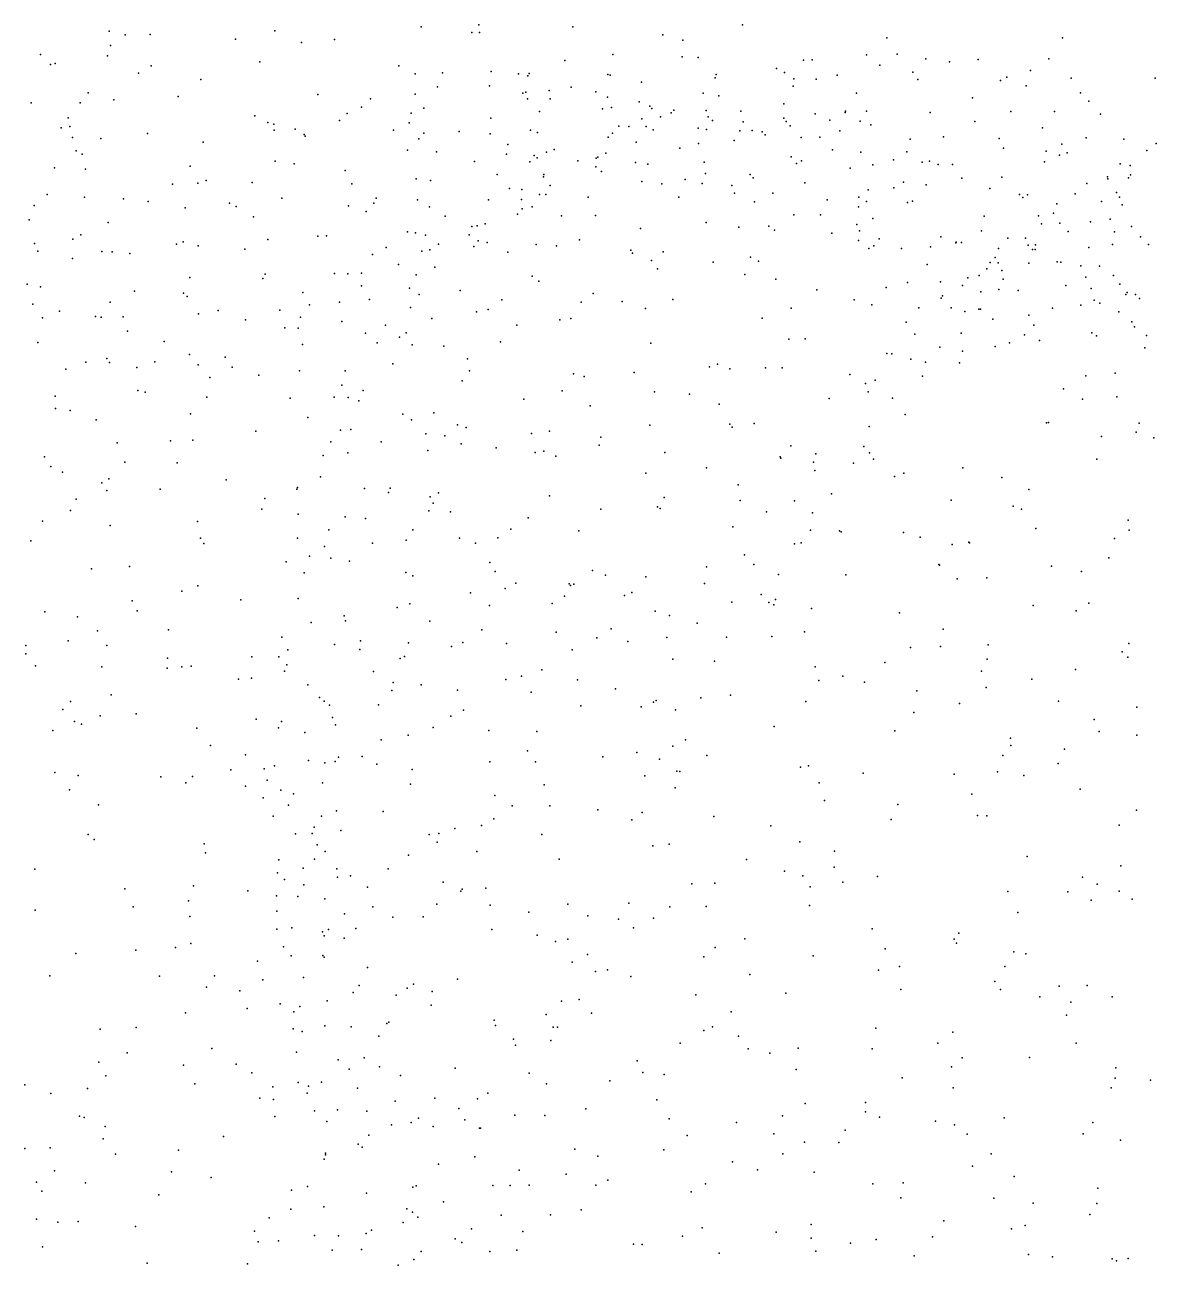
# Model space of a CAD drawing. Header units: metres. Extents: x -25 to 25, y -27.8 to 27.8.
# Drawn here: x -12.58 to -11.033, y 6.8 to 8.495 of the extents above; entities that cross this region are included whole.
import ezdxf

# ---------------------------------------------------------------- set-up
doc = ezdxf.new("R2010")
doc.units = ezdxf.units.M

msp = doc.modelspace()

# ---------------------------------------------------------------- linework, layer by layer
for p in [(-11.9593, 8.4953, 21.9317), (-11.5985, 8.4954, -4.4223), (-12.4646, 8.4869, -3.8824), (-12.4428, 8.4816, 18.2143), (-12.4086, 8.4823, 19.138), (-12.2381, 8.487, -15.6715), (-12.0379, 8.4926, 21.8944), (-11.9686, 8.485, -15.0902), (-11.9585, 8.485, 18.121), (-11.8307, 8.4927, -5.0216), (-11.7077, 8.4818, -5.1356), (-11.4013, 8.4777, 22.5617), (-11.1613, 8.4774, -14.5876), (-12.4628, 8.4672, 19.0712), (-12.2918, 8.4756, 18.1134), (-12.2018, 8.4711, 18.0881), (-12.1566, 8.4754, -4.1072), (-11.6805, 8.4746, 22.3057), (-12.5588, 8.4549, 20.2305), (-12.4669, 8.4529, 20.1697), (-12.2587, 8.4449, 21.8574), (-11.8415, 8.4466, 18.1172), (-11.7758, 8.4549, -14.7989), (-11.681, 8.4516, 18.254), (-11.6592, 8.4508, 22.3852), (-11.5151, 8.4469, 24.2257), (-11.5035, 8.4474, 24.3565), (-11.429, 8.4544, 24.4491), (-11.3873, 8.4555, 24.3078), (-11.3479, 8.449, 24.4195), (-11.3156, 8.4446, 24.2135), (-11.2763, 8.448, 22.6528), (-11.1799, 8.4491, 22.6769), (-12.5448, 8.4413, 19.0288), (-12.5385, 8.4424, 15.921), (-12.4248, 8.4291, 19.6249), (-12.4072, 8.4394, 19.3896), (-12.0685, 8.4394, 18.0394), (-12.0463, 8.4286, 21.9769), (-12.0087, 8.4297, -15.4855), (-11.9426, 8.4315, 22.0349), (-11.9048, 8.4285, -1.4999), (-11.8906, 8.4287, -5.1713), (-11.7829, 8.4276, 22.279), (-11.7795, 8.4265, -1.7062), (-11.6346, 8.4275, 24.3569), (-11.552, 8.4357, 18.3593), (-11.5413, 8.4302, 24.4792), (-11.4693, 8.4264, 18.4303), (-11.4107, 8.4403, 18.4951), (-11.3657, 8.4306, 24.5073), (-11.2048, 8.4329, 24.2971), (-12.3394, 8.4206, 21.8378), (-12.0159, 8.4108, 23.34), (-11.9447, 8.4121, 23.4026), (-11.8923, 8.4256, 22.1035), (-11.8329, 8.4103, 23.337), (-11.7366, 8.4171, -1.1164), (-11.6363, 8.4231, 24.1881), (-11.5292, 8.4114, -4.9805), (-11.5286, 8.4215, 24.0924), (-11.498, 8.4211, -4.6341), (-11.3591, 8.4208, 24.0637), (-11.2459, 8.4191, 18.5657), (-11.2372, 8.424, 24.1644), (-11.2107, 8.412, 24.5017), (-11.1495, 8.4226, -2.0843), (-11.0345, 8.4225, 18.6655), (-12.4935, 8.4025, 21.7844), (-12.4585, 8.3928, 19.7155), (-12.3703, 8.3974, 18.0813), (-12.1794, 8.4001, 21.9293), (-12.1075, 8.394, 23.2999), (-12.0462, 8.4006, -5.0035), (-11.8992, 8.4019, 18.0526), (-11.8949, 8.4034, -15.3269), (-11.8925, 8.3944, 23.1906), (-11.8632, 8.4055, 23.4799), (-11.8615, 8.3941, 23.5801), (-11.7991, 8.4039, 23.4254), (-11.7833, 8.3966, 16.1286), (-11.6525, 8.4018, 24.4796), (-11.6309, 8.3981, 22.5391), (-11.443, 8.4019, 15.9885), (-11.2842, 8.3957, 22.7295), (-11.1365, 8.4025, 22.742), (-12.5716, 8.3887, -4.6324), (-12.5043, 8.3888, 20.0019), (-12.1198, 8.3829, 17.9929), (-12.0519, 8.3748, 22.0503), (-12.0343, 8.3816, 23.5818), (-11.8762, 8.3769, -4.1798), (-11.7901, 8.3806, 23.1937), (-11.7779, 8.3826, 23.5987), (-11.7398, 8.39, 22.4235), (-11.7253, 8.3844, 23.4918), (-11.7228, 8.3811, 24.2807), (-11.6961, 8.3752, 23.3123), (-11.6928, 8.3787, 24.078), (-11.6486, 8.3783, 16.3418), (-11.601, 8.3774, -4.22), (-11.5421, 8.3872, 23.9253), (-11.4582, 8.3754, 16.2698), (-11.4578, 8.3774, 18.363), (-11.4293, 8.3773, 23.9077), (-11.3421, 8.3757, -4.4028), (-11.2319, 8.377, 23.9894), (-11.172, 8.3768, 24.0593), (-11.1251, 8.3911, 24.2658), (-12.5209, 8.3683, 18.1453), (-12.2655, 8.371, 21.9234), (-12.2477, 8.362, 23.3813), (-12.2397, 8.3596, 17.987), (-12.1499, 8.3648, 23.5147), (-12.1395, 8.374, 23.1853), (-12.0546, 8.3615, -15.6638), (-11.943, 8.3679, 23.6541), (-11.7362, 8.3667, 24.3957), (-11.7107, 8.3697, 23.6569), (-11.6458, 8.3697, 23.4024), (-11.6395, 8.3647, 23.8654), (-11.5979, 8.363, 18.2044), (-11.5424, 8.3677, 16.1926), (-11.5389, 8.3633, 16.4044), (-11.4995, 8.3736, 24.6676), (-11.4792, 8.3652, -5.2381), (-11.4378, 8.3635, 16.3545), (-11.4233, 8.3588, 22.7385), (-11.2808, 8.3634, -1.4124), (-11.1093, 8.3732, 24.1829), (-12.5304, 8.3544, 19.2352), (-12.5183, 8.3563, 19.876), (-12.5149, 8.3416, 19.7889), (-12.4124, 8.3468, -4.7446), (-12.239, 8.3516, 23.2102), (-12.2102, 8.3527, -4.0216), (-12.198, 8.3453, -4.9209), (-12.1969, 8.343, 16.1642), (-12.076, 8.3515, 23.0807), (-12.0344, 8.3474, -5.1721), (-11.9862, 8.3497, 22.1773), (-11.9436, 8.3466, 23.0628), (-11.8887, 8.3515, 22.3014), (-11.8789, 8.3481, 23.7396), (-11.7825, 8.3417, 24.1204), (-11.7766, 8.3471, 23.1065), (-11.7679, 8.3568, 23.7416), (-11.7543, 8.3565, 23.8763), (-11.7304, 8.3563, 18.1027), (-11.7207, 8.3517, 16.3802), (-11.6592, 8.3541, 16.1318), (-11.6479, 8.3521, 24.632), (-11.6025, 8.3507, -14.9192), (-11.5857, 8.3509, 23.7086), (-11.5718, 8.3493, 16.0886), (-11.5675, 8.3449, 16.5059), (-11.5337, 8.3573, 22.6692), (-11.5186, 8.3416, 18.255), (-11.4931, 8.3418, 23.7382), (-11.4658, 8.3506, 16.1465), (-11.3238, 8.3422, -4.2428), (-11.1885, 8.3548, 24.6462), (-11.1286, 8.3409, 18.5344), (-12.4762, 8.34, 19.4415), (-12.336, 8.3349, 18.0005), (-12.0566, 8.3241, 17.9432), (-12.0414, 8.3395, 23.6732), (-11.9198, 8.3318, -5.3755), (-11.8561, 8.3249, 16.2761), (-11.7442, 8.335, -15.1753), (-11.6845, 8.3267, 23.119), (-11.659, 8.3334, 22.6125), (-11.6102, 8.3374, 23.2734), (-11.4758, 8.3243, -1.2261), (-11.3693, 8.3393, -2.0327), (-11.2478, 8.3399, -14.7283), (-11.2419, 8.3266, 23.8989), (-11.1619, 8.3323, 22.8171), (-11.0774, 8.339, 24.5063), (-11.033, 8.3334, 17.6267), (-12.5099, 8.3231, 19.3456), (-12.5015, 8.3187, 19.6457), (-12.2376, 8.3089, 23.0767), (-12.0172, 8.3218, 23.0091), (-11.9653, 8.3086, 23.7776), (-11.9213, 8.3187, 16.2089), (-11.8895, 8.3081, -15.516), (-11.8838, 8.3166, 22.9975), (-11.8795, 8.3134, 23.8602), (-11.8665, 8.3214, 17.9875), (-11.8239, 8.3095, 24.4219), (-11.7986, 8.3133, 16.1525), (-11.7963, 8.3146, 23.0237), (-11.7857, 8.3201, 16.4292), (-11.7448, 8.3072, 16.0609), (-11.6509, 8.3077, 18.1044), (-11.5322, 8.315, 23.4764), (-11.518, 8.3097, 23.6025), (-11.4371, 8.3214, 24.7477), (-11.3924, 8.3107, 22.8132), (-11.374, 8.3216, 23.8078), (-11.3532, 8.3075, 16.4708), (-11.3428, 8.3092, 16.1571), (-11.1858, 8.308, -5.0809), (-11.1835, 8.3226, -1.5812), (-11.1654, 8.3172, -4.4762), (-11.1548, 8.3203, -4.2402), (-11.0456, 8.3237, 22.8243), (-12.5396, 8.2998, 19.7187), (-12.497, 8.298, 19.517), (-12.3539, 8.302, 23.3185), (-12.2119, 8.3056, 23.6185), (-12.1419, 8.2964, 23.6867), (-11.9342, 8.2907, 22.3456), (-11.8702, 8.2907, 24.2033), (-11.7994, 8.3012, 24.5033), (-11.7915, 8.2949, 16.5091), (-11.7282, 8.305, 24.6113), (-11.6493, 8.2923, 24.7182), (-11.5881, 8.2908, 23.1237), (-11.525, 8.3057, 24.7447), (-11.4515, 8.2993, 23.662), (-11.4203, 8.3041, 16.0315), (-11.331, 8.3044, -5.3176), (-11.3114, 8.3044, 16.3674), (-11.0822, 8.3055, 17.5065), (-11.0687, 8.303, 24.0334), (-11.068, 8.2902, 16.0171), (-12.3779, 8.2777, 23.1695), (-12.3436, 8.2788, 21.9625), (-12.3319, 8.2826, 23.5067), (-12.2692, 8.28, 22.0054), (-12.1331, 8.2781, 17.914), (-12.0449, 8.2851, 22.933), (-12.0255, 8.2828, -4.0795), (-11.8708, 8.2876, 16.4046), (-11.8616, 8.276, 22.9085), (-11.7362, 8.2811, 22.8635), (-11.7088, 8.2782, 18.0363), (-11.6773, 8.284, -5.4305), (-11.6539, 8.2785, 16.6054), (-11.6134, 8.2757, 15.9608), (-11.5842, 8.2863, 22.7478), (-11.5135, 8.2796, 22.7993), (-11.3787, 8.2805, -14.8146), (-11.3477, 8.2768, 18.3261), (-11.299, 8.2859, 24.77), (-11.2442, 8.287, 16.0121), (-11.1277, 8.2783, 23.9225), (-11.0995, 8.2877, 17.4105), (-11.0992, 8.285, -4.9297), (-11.0711, 8.2864, 17.3137), (-12.5497, 8.2637, -3.8186), (-12.4983, 8.2598, 18.0213), (-12.4452, 8.2574, 16.1294), (-12.2286, 8.2586, 23.6866), (-12.0995, 8.2584, 22.1752), (-12.0429, 8.2564, 22.2486), (-11.9175, 8.2717, -1.5882), (-11.901, 8.2566, 24.301), (-11.9006, 8.2701, 16.1904), (-11.8765, 8.2637, 16.4871), (-11.8675, 8.2633, 16.0708), (-11.8099, 8.2598, 22.5775), (-11.6859, 8.2597, 22.936), (-11.6098, 8.2653, 22.8288), (-11.5573, 8.2652, 18.1362), (-11.4829, 8.2562, 23.2639), (-11.4398, 8.2599, 23.5023), (-11.4267, 8.2699, 18.2576), (-11.3916, 8.2726, 16.5814), (-11.2604, 8.2715, 22.8763), (-11.22, 8.2635, 16.3263), (-11.2156, 8.2592, 16.2394), (-11.2089, 8.2629, 24.7778), (-11.1436, 8.2643, 17.6177), (-11.0874, 8.2663, 24.6759), (-11.0834, 8.2598, -5.2069), (-12.5672, 8.2483, 19.595), (-12.4114, 8.254, 23.4286), (-12.361, 8.2451, 23.5776), (-12.3004, 8.2515, 23.0072), (-12.2911, 8.2471, 17.9132), (-12.1374, 8.248, 22.9073), (-12.1132, 8.2401, 23.8091), (-12.1026, 8.2517, -5.3532), (-12.0269, 8.2467, 23.8819), (-11.9458, 8.256, 16.3067), (-11.9, 8.2437, 22.8275), (-11.8865, 8.2464, 24.4562), (-11.5824, 8.2535, 23.0326), (-11.44, 8.2465, 15.9438), (-11.4292, 8.2541, 22.8935), (-11.3729, 8.2527, 23.6272), (-11.3663, 8.2543, 24.8241), (-11.1687, 8.2508, 17.5354), (-11.1076, 8.254, 17.8171), (-11.0796, 8.2493, 17.2268), (-12.574, 8.2287, 19.4672), (-12.4662, 8.2251, -15.9795), (-12.2672, 8.2331, 22.9279), (-12.0055, 8.234, -1.1967), (-11.9507, 8.2235, 24.1835), (-11.9064, 8.2365, 17.9176), (-11.8462, 8.2341, 24.5608), (-11.7995, 8.2346, 15.986), (-11.6483, 8.2254, 15.8983), (-11.5283, 8.2356, 22.9568), (-11.492, 8.2357, 16.6711), (-11.4424, 8.2226, 22.9822), (-11.4203, 8.2308, 23.3436), (-11.2684, 8.2339, 23.6947), (-11.194, 8.2344, 16.4295), (-11.1897, 8.2234, 16.1523), (-11.1736, 8.238, 18.3688), (-11.1649, 8.2242, 23.7832), (-11.1227, 8.2262, 22.9253), (-11.0961, 8.2299, 17.9467), (-12.5034, 8.2084, -4.9183), (-12.1794, 8.2063, 17.8853), (-12.1676, 8.2069, 22.8372), (-12.0567, 8.2124, 22.3268), (-12.0458, 8.2109, 22.7958), (-12.0321, 8.2077, 17.8774), (-11.9724, 8.2085, 16.3816), (-11.9689, 8.2199, 16.221), (-11.9617, 8.2205, 24.0556), (-11.7381, 8.2172, -15.394), (-11.6037, 8.2189, 18.059), (-11.5625, 8.2203, -15.0909), (-11.5551, 8.2149, 15.8854), (-11.4767, 8.2105, 18.1527), (-11.4388, 8.2136, 23.0859), (-11.3275, 8.2057, 23.5395), (-11.2719, 8.2139, 16.0114), (-11.1535, 8.2127, 17.2605), (-11.0901, 8.2123, -1.9257), (-11.0668, 8.2199, 18.0472), (-11.0545, 8.2055, 18.3256), (-12.5667, 8.1965, 18.0314), (-12.5146, 8.2023, 23.3599), (-12.3725, 8.1954, 23.6517), (-12.3636, 8.1986, -5.0628), (-12.3431, 8.1932, 22.9153), (-12.2794, 8.1888, -3.9241), (-12.2478, 8.2018, 23.7803), (-12.0861, 8.1909, -1.416), (-12.0143, 8.1958, -5.4841), (-11.9663, 8.1926, 22.7298), (-11.9602, 8.2002, 16.1388), (-11.9478, 8.1979, 22.5522), (-11.8808, 8.1952, 16.0007), (-11.8531, 8.1935, -1.0647), (-11.8217, 8.2015, 24.6619), (-11.4401, 8.2005, 24.8727), (-11.426, 8.1898, 16.7379), (-11.4191, 8.1932, 15.8747), (-11.4119, 8.2029, 23.1688), (-11.3812, 8.1897, 18.1547), (-11.3418, 8.1921, 23.4198), (-11.307, 8.1974, -4.1288), (-11.3065, 8.1984, 16.6586), (-11.2994, 8.1977, 18.2017), (-11.2486, 8.1898, 17.7305), (-11.236, 8.2036, 17.5908), (-11.2115, 8.2038, 22.9521), (-11.2079, 8.1941, 17.9628), (-11.202, 8.1885, 23.6679), (-11.1985, 8.1884, 18.2262), (-11.1981, 8.1949, 24.8329), (-11.1251, 8.191, 16.3036), (-11.0928, 8.1953, 18.2332), (-11.0435, 8.195, 22.9408), (-12.5623, 8.1862, 21.9053), (-12.5148, 8.176, 23.4649), (-12.4749, 8.1857, 23.5508), (-12.4607, 8.1852, 23.019), (-12.4366, 8.1827, 17.9498), (-12.1047, 8.1816, 23.9057), (-12.0371, 8.1861, 23.9835), (-12.0264, 8.1879, 22.4441), (-11.9194, 8.1847, 16.5453), (-11.7513, 8.1872, -5.5252), (-11.7492, 8.1834, 15.8983), (-11.7231, 8.1731, 17.9495), (-11.7071, 8.1849, 16.7168), (-11.5878, 8.1778, 16.7571), (-11.577, 8.1725, 24.8595), (-11.2531, 8.1773, 17.4958), (-11.1684, 8.1714, 16.5769), (-12.2515, 8.1544, 16.2444), (-12.1565, 8.1553, -1.1771), (-12.1382, 8.1552, 22.2933), (-12.1195, 8.1559, -3.9998), (-12.0691, 8.168, 22.7188), (-12.0193, 8.1642, 22.5988), (-11.7151, 8.162, 24.7887), (-11.6389, 8.171, 17.9994), (-11.3461, 8.168, 23.3176), (-11.2644, 8.162, 17.8772), (-11.2599, 8.1707, 18.0534), (-11.2491, 8.1703, 17.395), (-11.2441, 8.1595, 16.7064), (-11.2073, 8.1694, -1.5574), (-11.1634, 8.1712, 17.1635), (-11.1362, 8.1661, 16.1182), (-11.1107, 8.1654, 16.2155), (-12.5768, 8.1408, 23.2689), (-12.3543, 8.1502, 22.0539), (-12.2547, 8.1488, 17.8723), (-12.1195, 8.1387, 22.4145), (-12.045, 8.1536, 16.2375), (-11.8861, 8.1517, 16.6368), (-11.877, 8.1452, 17.8849), (-11.5957, 8.1542, -1.1801), (-11.5533, 8.1479, 15.8202), (-11.3729, 8.1434, 18.0703), (-11.3281, 8.144, 23.2356), (-11.2977, 8.139, 17.556), (-11.2907, 8.1494, 17.9584), (-11.2749, 8.1526, 24.8848), (-11.2421, 8.1476, 23.506), (-11.1565, 8.1393, 16.028), (-11.1292, 8.1506, -1.7545), (-11.0915, 8.1529, 23.0049), (-11.0828, 8.1407, 16.3845), (-12.5584, 8.1373, -5.0703), (-12.4303, 8.1313, 23.6862), (-12.3633, 8.1288, 22.8266), (-12.3583, 8.1241, 17.8906), (-12.2001, 8.1297, 22.7293), (-12.0542, 8.1356, 24.0683), (-12.0408, 8.1268, 16.4489), (-11.9848, 8.1322, 16.5366), (-11.8027, 8.128, 15.8591), (-11.4969, 8.1331, 17.9921), (-11.4023, 8.1362, -1.9637), (-11.3269, 8.1217, 17.8178), (-11.3254, 8.125, 17.6632), (-11.2726, 8.1305, 15.9092), (-11.2482, 8.1337, 17.2714), (-11.2219, 8.1322, 23.0507), (-11.1219, 8.1351, 17.0412), (-11.0745, 8.1267, 16.4766), (-11.0729, 8.1295, 16.9675), (-11.0611, 8.1268, 23.7046), (-11.0559, 8.1214, 16.8113), (-12.5689, 8.1136, 23.4993), (-12.5327, 8.1039, -3.8292), (-12.4634, 8.1165, 22.006), (-12.3158, 8.1051, 22.1457), (-12.2314, 8.1056, 22.2434), (-12.1909, 8.1128, 23.9257), (-12.1499, 8.1163, 17.8542), (-12.1087, 8.12, 22.5296), (-12.0525, 8.1089, 17.8446), (-11.9466, 8.1063, 24.5459), (-11.928, 8.1193, -5.6135), (-11.8191, 8.1162, 16.7419), (-11.7632, 8.1172, 17.8999), (-11.7314, 8.1076, 16.7827), (-11.6938, 8.1199, 15.8139), (-11.5322, 8.1081, 16.832), (-11.446, 8.1193, 24.9278), (-11.4219, 8.1127, 15.7998), (-11.3578, 8.1086, -5.5257), (-11.3135, 8.1085, 17.4375), (-11.2756, 8.1069, 23.146), (-11.2731, 8.1069, 23.3058), (-11.1748, 8.108, 16.8467), (-11.1359, 8.1121, 16.6876), (-11.118, 8.1191, 24.834), (-11.1101, 8.1149, 23.6345), (-12.5558, 8.0949, -5.2773), (-12.4832, 8.0969, -0.914), (-12.4756, 8.0956, 22.8642), (-12.4457, 8.0963, -1.129), (-12.3426, 8.1002, -5.4577), (-12.2782, 8.0921, 22.7065), (-12.2029, 8.0959, -5.5887), (-12.1465, 8.0901, 24.0073), (-12.0237, 8.0942, 24.2397), (-11.9624, 8.1029, 15.9845), (-11.8483, 8.092, 16.2775), (-11.8333, 8.0941, 24.7468), (-11.5717, 8.0946, -5.5797), (-11.3747, 8.0891, 17.736), (-11.2948, 8.1034, 16.8664), (-11.2565, 8.093, 17.1682), (-11.2073, 8.0985, 24.9097), (-11.0843, 8.103, 16.5728), (-11.0661, 8.0893, -14.7671), (-12.4395, 8.0767, -1.3063), (-12.2247, 8.0812, 22.6141), (-12.2065, 8.0809, 22.3562), (-12.114, 8.0738, 16.3242), (-12.0867, 8.0849, 16.1817), (-12.0587, 8.0744, -15.8499), (-11.9074, 8.0849, -1.6231), (-11.3629, 8.0727, 17.5341), (-11.2997, 8.074, 15.8307), (-11.2132, 8.0718, 15.8846), (-11.2002, 8.0847, 23.4387), (-11.1209, 8.0742, 23.5511), (-11.1145, 8.0705, -4.011), (-11.0627, 8.0827, 16.7309), (-11.0461, 8.0708, 16.093), (-12.5621, 8.0614, 23.6326), (-12.3895, 8.0625, 22.1125), (-12.2005, 8.0586, 22.4782), (-12.0983, 8.0607, 16.3068), (-12.0675, 8.0684, 24.1685), (-12.0503, 8.0581, -1.0441), (-12.007, 8.0561, 24.4727), (-11.9297, 8.0622, 24.6624), (-11.7239, 8.0602, -4.0653), (-11.5355, 8.0657, 17.8637), (-11.5131, 8.0662, 24.9493), (-11.3288, 8.055, 24.9627), (-11.2532, 8.0558, 17.013), (-11.2335, 8.0608, -14.9043), (-11.1925, 8.0641, -1.9372), (-11.0484, 8.0541, 23.612), (-12.4679, 8.0393, 22.0606), (-12.355, 8.045, -16.0174), (-12.3059, 8.0413, 22.642), (-11.9746, 8.0387, 15.9254), (-11.4015, 8.0463, 17.6422), (-11.3945, 8.0455, 16.9103), (-11.3685, 8.0382, 17.3823), (-11.2977, 8.0492, -1.4522), (-12.524, 8.0247, 23.7235), (-12.4966, 8.0343, -0.7735), (-12.4642, 8.0339, 22.7755), (-12.4267, 8.027, 17.8816), (-12.4024, 8.0347, 23.8472), (-12.3429, 8.0305, -5.6226), (-12.2967, 8.0275, 22.2811), (-12.2045, 8.0226, 24.0226), (-12.1419, 8.0223, 24.1182), (-12.0767, 8.0321, 16.0446), (-11.972, 8.0225, 16.6969), (-11.7467, 8.0203, 15.7616), (-11.6438, 8.0281, -15.457), (-11.633, 8.0317, 24.9416), (-11.616, 8.0251, 17.8797), (-11.5673, 8.0264, 16.903), (-11.5445, 8.0265, -1.8919), (-11.3486, 8.0344, 17.0303), (-11.3019, 8.0332, -4.053), (-11.0891, 8.0194, 23.1316), (-12.3271, 8.0134, 23.9327), (-12.2601, 8.0167, 22.5217), (-12.1468, 8.0031, 16.2244), (-11.982, 8.009, -3.9948), (-11.8299, 8.0183, 24.8025), (-11.8154, 8.0145, 16.8271), (-11.4518, 8.0176, 15.7295), (-11.4306, 8.0051, 24.9938), (-11.4173, 8.0098, 17.559), (-11.3526, 8.0153, 17.2394), (-11.1294, 8.0156, 16.3111), (-12.5387, 7.988, 22.7986), (-12.4257, 7.9958, 22.6856), (-12.4154, 7.9934, 22.1834), (-12.3312, 7.9864, -3.8452), (-12.2174, 7.985, 17.8274), (-12.157, 7.9865, 16.3283), (-12.1381, 7.986, 16.4186), (-12.1174, 7.9958, 16.5078), (-11.8454, 7.9952, 15.7854), (-11.719, 7.9938, 17.868), (-11.6712, 7.9905, 6.3234), (-11.4268, 7.9938, 16.983), (-11.3938, 7.985, 16.2676), (-11.1596, 7.9978, -1.6503), (-11.0869, 7.9868, 24.893), (-12.5383, 7.9709, -5.6708), (-12.5179, 7.9683, 22.1126), (-12.1233, 7.9815, -3.9237), (-11.8976, 7.9838, 17.8297), (-11.8071, 7.9748, -15.6664), (-11.6306, 7.9769, 15.7078), (-11.48, 7.9848, 17.6941), (-11.1338, 7.9839, 15.8897), (-12.4823, 7.9557, 23.8433), (-12.3536, 7.9635, 22.361), (-12.1932, 7.9587, -15.9537), (-12.063, 7.9633, 15.9872), (-12.0514, 7.9555, 24.4042), (-12.021, 7.9649, 24.5109), (-11.3762, 7.9627, 15.7256), (-11.1828, 7.9515, 15.8207), (-11.1801, 7.9518, -5.531), (-11.0562, 7.951, 23.3191), (-12.264, 7.9399, 24.0432), (-12.1484, 7.9415, -1.5041), (-12.1345, 7.9425, 16.0905), (-12.0317, 7.9362, 16.688), (-11.9886, 7.9487, 24.609), (-11.9765, 7.9448, 17.8143), (-11.8874, 7.9366, 16.8242), (-11.8626, 7.9401, 24.7915), (-11.7255, 7.9484, 24.8989), (-11.616, 7.9496, 24.9661), (-11.6129, 7.9454, 6.147), (-11.5827, 7.9507, 16.9871), (-11.4253, 7.9462, 17.0728), (-11.0605, 7.9386, 15.9397), (-12.4539, 7.924, 22.6026), (-12.3808, 7.9269, 22.4729), (-12.3502, 7.9276, -0.9166), (-12.1616, 7.9253, -5.7304), (-12.0927, 7.9256, 24.2981), (-12.0057, 7.9335, -5.7303), (-11.9834, 7.9229, -1.5731), (-11.9356, 7.9172, 15.8262), (-11.7947, 7.9208, 16.8908), (-11.7923, 7.9316, 17.8384), (-11.5327, 7.92, 16.2937), (-11.4329, 7.9191, 17.3578), (-11.108, 7.9325, 11.167), (-11.0362, 7.931, 10.9719), (-12.5531, 7.9049, 17.925), (-12.1719, 7.9066, 16.1849), (-12.1383, 7.9102, 16.5381), (-12.0291, 7.9137, 15.9199), (-11.882, 7.9108, -1.1504), (-11.8705, 7.9127, 16.3165), (-11.8538, 7.906, -5.7435), (-11.705, 7.911, 16.9411), (-11.5472, 7.9047, 17.6702), (-11.5464, 7.903, 24.9908), (-11.4982, 7.9092, 15.6896), (-11.4252, 7.9104, 17.2256), (-11.4195, 7.9017, -1.3578), (-11.1142, 7.9016, 15.8489), (-12.5444, 7.8918, 22.6815), (-12.5286, 7.8841, 23.8557), (-12.4434, 7.8978, 16.4119), (-12.3719, 7.8965, 23.9855), (-11.6478, 7.8899, 15.6875), (-11.5018, 7.8977, 17.5573), (-11.4997, 7.8864, 6.4813), (-11.447, 7.8963, -15.2983), (-11.2974, 7.8898, -1.9122), (-12.4746, 7.8693, 23.9223), (-12.4652, 7.8747, 17.8729), (-12.3048, 7.8735, -1.4593), (-12.1759, 7.8775, 24.1873), (-11.7307, 7.8824, -4.0266), (-11.6045, 7.8665, 17.044), (-11.391, 7.8782, 25.0204), (-11.3782, 7.8825, 15.6974), (-11.2442, 7.8769, 15.7406), (-12.4678, 7.8591, 22.4715), (-12.3949, 7.8608, -5.8115), (-12.208, 7.8608, 16.2857), (-12.2073, 7.8632, 17.8157), (-12.1158, 7.8615, 11.1363), (-12.0829, 7.856, 24.3978), (-12.0806, 7.862, 17.8062), (-12.0257, 7.8502, 24.5638), (-12.0143, 7.8555, 16.7591), (-11.8628, 7.8514, 24.8157), (-11.7059, 7.8493, 6.5221), (-11.4769, 7.8544, -5.6849), (-11.2073, 7.8603, -1.5596), (-12.5099, 7.847, 22.5588), (-12.256, 7.8336, 11.2393), (-12.252, 7.8481, 24.1305), (-12.0215, 7.8417, 15.8712), (-11.7926, 7.8333, 24.8812), (-11.7149, 7.8366, 17.7897), (-11.7115, 7.8345, 24.9366), (-11.6021, 7.8454, 17.6934), (-11.5277, 7.8448, -4.0367), (-11.3134, 7.8455, -15.1835), (-11.2287, 7.8375, 25.0086), (-11.2172, 7.8332, 16.421), (-12.556, 7.817, 22.3932), (-12.5175, 7.8316, -1.4091), (-12.344, 7.8166, 17.8345), (-12.2063, 7.8264, 16.4073), (-12.1419, 7.8227, -1.0981), (-12.1142, 7.8208, 16.6516), (-12.0277, 7.8309, 16.3772), (-11.9979, 7.8298, 17.8028), (-11.8916, 7.8215, 6.0126), (-11.566, 7.8296, 15.6645), (-11.503, 7.8285, 17.1434), (-11.0713, 7.8183, 24.9305), (-12.4634, 7.811, -3.8946), (-12.1644, 7.805, 16.0542), (-12.0493, 7.8051, -3.8864), (-11.9156, 7.8059, 16.8757), (-11.8227, 7.8039, 15.7136), (-11.612, 7.8094, -15.5269), (-11.5055, 7.8049, 5.9822), (-11.4661, 7.8037, 15.6635), (-11.4639, 7.8022, 25.0242), (-11.3785, 7.8017, 16.3705), (-11.1974, 7.8069, 11.287), (-11.0701, 7.8047, 16.4673), (-12.5718, 7.7902, 22.548), (-12.3399, 7.7939, 24.0827), (-12.3352, 7.7865, 16.4784), (-12.207, 7.7939, -5.8123), (-12.1703, 7.7824, 16.56), (-12.1047, 7.7869, 11.2831), (-12.0586, 7.7911, 24.4789), (-11.9856, 7.7939, 24.6713), (-11.9639, 7.7868, -15.8185), (-11.9333, 7.7942, 6.2667), (-11.5275, 7.7859, 17.3962), (-11.5184, 7.7875, 17.288), (-11.3559, 7.7952, 25.0259), (-11.3122, 7.7849, -5.6327), (-11.2894, 7.7885, -4.0147), (-11.2881, 7.7876, 15.7024), (-11.09, 7.7933, 15.8211), (-12.191, 7.769, 24.2312), (-12.1616, 7.7663, 16.4465), (-11.5958, 7.7708, 17.6113), (-11.0979, 7.7667, 10.9632), (-12.4888, 7.7519, 23.9785), (-12.437, 7.7551, -16.0085), (-12.2227, 7.7615, 16.3083), (-12.136, 7.7624, 17.8037), (-11.944, 7.7605, -1.5664), (-11.9369, 7.7483, 11.2293), (-11.8036, 7.7497, 17.785), (-11.648, 7.7545, 16.3195), (-11.5831, 7.7578, 17.1428), (-11.3304, 7.7579, -1.8115), (-11.3292, 7.7569, 6.2526), (-11.176, 7.7553, 24.9911), (-11.1353, 7.7481, -5.5522), (-12.1983, 7.7464, 16.1643), (-12.0589, 7.7469, 16.7801), (-12.0496, 7.7423, 15.892), (-11.9087, 7.7324, 24.7558), (-11.8359, 7.7312, 6.4862), (-11.8292, 7.7311, 16.3518), (-11.7861, 7.7434, 5.8981), (-11.731, 7.7409, 17.7292), (-11.6508, 7.7317, 15.665), (-11.5496, 7.7442, 25.0035), (-11.4572, 7.7436, -15.3923), (-11.305, 7.7383, 11.1582), (-11.2645, 7.7397, 25.0118), (-12.3652, 7.7213, -1.4141), (-12.3433, 7.7284, 17.8298), (-11.9706, 7.7191, -5.8158), (-11.9233, 7.7248, 16.9213), (-11.8421, 7.7146, 17.0054), (-11.8341, 7.729, 24.8387), (-11.7601, 7.7153, 24.8917), (-11.7499, 7.7193, -1.2322), (-11.5734, 7.7169, 17.4428), (-12.4333, 7.7082, 24.0437), (-12.2849, 7.7093, -3.838), (-12.2062, 7.7111, 16.5149), (-12.071, 7.6988, 17.7933), (-12.0536, 7.7038, 6.0132), (-11.9446, 7.7016, 17.7892), (-11.8591, 7.7044, -3.9496), (-11.6135, 7.7065, 6.6438), (-11.5628, 7.7057, -1.7367), (-11.5558, 7.7026, -1.3011), (-11.5536, 7.7099, 17.3124), (-11.5043, 7.6976, 16.3584), (-11.2012, 7.7018, 15.7214), (-11.1253, 7.705, 15.7808), (-12.5525, 7.6931, -0.6903), (-12.5081, 7.6861, -5.9641), (-12.4266, 7.6944, 1.0767), (-12.1434, 7.6875, -1.4931), (-12.1415, 7.6807, 16.6936), (-12.0261, 7.6802, 24.5454), (-11.7183, 7.6942, 17.0995), (-11.6984, 7.688, -5.7798), (-11.3838, 7.6916, 25.0216), (-11.1426, 7.6943, -15.1038), (-12.4809, 7.6669, 17.8634), (-12.3835, 7.6683, 0.9154), (-12.1886, 7.6785, 16.1045), (-11.9551, 7.6687, 6.3902), (-11.8535, 7.6655, 17.7711), (-11.7785, 7.6699, 17.7135), (-11.6607, 7.6774, -4.0065), (-11.514, 7.6659, 25.0025), (-11.3244, 7.6692, 6.0791), (-12.5785, 7.647, 1.0293), (-12.5208, 7.6535, -0.8621), (-12.4681, 7.647, -3.9822), (-12.2288, 7.6584, -15.9391), (-12.1566, 7.6483, 17.7978), (-12.1212, 7.6535, 24.3767), (-12.0552, 7.6506, 11.4199), (-11.981, 7.6511, 24.6566), (-11.9215, 7.6496, 15.7773), (-11.7981, 7.6577, 17.0724), (-11.7553, 7.6526, 15.6921), (-11.7021, 7.6581, 17.6474), (-11.6208, 7.6583, 24.9764), (-11.5586, 7.6592, -5.7154), (-11.2626, 7.6481, 15.6971), (-11.0703, 7.6497, 24.9301), (-12.5785, 7.6356, -0.4496), (-12.3849, 7.6298, 24.115), (-12.2698, 7.6318, 24.1955), (-12.2325, 7.6318, 16.3237), (-12.2205, 7.6413, 1.164), (-12.1218, 7.6415, 15.9863), (-12.0669, 7.6291, 15.9105), (-12.0608, 7.632, 24.4569), (-11.9964, 7.6455, 16.9017), (-11.8318, 7.6411, 11.0288), (-11.3689, 7.6444, 15.6693), (-11.3279, 7.6456, 6.5851), (-11.0795, 7.6385, 16.5172), (-11.072, 7.6311, 15.8144), (-12.5656, 7.6194, 1.2739), (-12.4746, 7.6181, 24.0557), (-12.3856, 7.6159, -1.0725), (-12.3653, 7.618, 1.3884), (-12.3527, 7.6187, 17.8272), (-12.2248, 7.612, 16.2349), (-12.2217, 7.6206, 16.5143), (-11.8731, 7.614, 17.0464), (-11.6939, 7.6285, 11.2634), (-11.6368, 7.6255, 15.6586), (-11.4994, 7.6178, 5.8914), (-11.4043, 7.6237, -1.7014), (-11.272, 7.6119, -15.3045), (-11.2641, 7.6283, -1.5826), (-11.1434, 7.6141, 11.5446), (-12.2881, 7.6011, 11.3417), (-12.2699, 7.6025, 17.8045), (-12.1033, 7.6117, 16.7939), (-12.0763, 7.5963, 6.305), (-11.9223, 7.6008, 17.7589), (-11.9009, 7.6053, -1.2532), (-11.8244, 7.6001, 24.8234), (-11.4943, 7.5992, -1.3975), (-11.4613, 7.6052, 15.6564), (-11.432, 7.5969, 6.7374), (-11.2031, 7.6012, 24.995), (-12.4619, 7.5796, -15.9607), (-12.1929, 7.5934, -1.1748), (-12.0781, 7.5856, 17.779), (-12.0381, 7.5932, 5.7516), (-11.9884, 7.5861, -1.4995), (-11.8877, 7.5831, 24.7473), (-11.7722, 7.5878, 5.7653), (-11.6149, 7.579, 17.3876), (-11.3603, 7.5851, 11.4579), (-11.2656, 7.5897, 16.4836), (-12.5178, 7.5706, 1.4232), (-12.177, 7.5759, 24.3054), (-12.1707, 7.5709, 5.8614), (-12.1634, 7.5653, -1.3777), (-12.0965, 7.5659, 24.4068), (-11.8199, 7.5644, 11.4449), (-11.7373, 7.5631, 6.6856), (-11.7203, 7.5696, -1.3479), (-11.7169, 7.572, 17.2042), (-11.6557, 7.5756, 24.9333), (-11.5119, 7.5705, 24.9814), (-11.3021, 7.568, 24.9936), (-11.1667, 7.571, -5.5764), (-11.0594, 7.5626, 24.9068), (-12.528, 7.5597, 0.3691), (-12.477, 7.551, 17.8485), (-12.4278, 7.5535, 24.1176), (-12.2638, 7.5463, 0.8703), (-12.1592, 7.5485, 16.049), (-11.9976, 7.5503, 15.8506), (-11.9803, 7.5586, 24.6169), (-11.6904, 7.559, -1.5649), (-11.3646, 7.5557, 15.6774), (-11.1178, 7.546, -15.2022), (-12.5416, 7.5307, 16.7035), (-12.5122, 7.5434, 24.064), (-12.5025, 7.5396, -0.0038), (-12.3447, 7.5342, 17.8102), (-12.2331, 7.5344, 16.4635), (-12.2293, 7.5433, 11.0911), (-12.197, 7.5282, 16.6197), (-12.1553, 7.5386, 17.7769), (-12.0215, 7.5348, 6.4649), (-11.9455, 7.5307, 17.0068), (-11.8801, 7.5295, 17.0762), (-11.5553, 7.5362, 11.4514), (-11.3904, 7.5305, 11.1175), (-11.1112, 7.5295, 15.7903), (-12.3261, 7.5106, -3.8871), (-12.0929, 7.518, 16.5512), (-12.0561, 7.5244, 15.9164), (-11.6765, 7.5181, 17.5369), (-11.2321, 7.5202, 6.0213), (-11.2316, 7.5105, 11.0619), (-11.0595, 7.5246, 11.6545), (-12.2784, 7.4975, -1.2802), (-12.1513, 7.4945, 16.7715), (-12.1188, 7.4954, 11.605), (-11.8925, 7.503, 17.7189), (-11.7898, 7.4949, 17.1817), (-11.7434, 7.5009, 24.8312), (-11.694, 7.5096, -15.638), (-11.6473, 7.4967, 24.8981), (-11.2426, 7.4968, 15.7185), (-11.1586, 7.5055, 6.1998), (-12.2983, 7.4772, 0.684), (-12.2526, 7.4783, -5.957), (-12.2387, 7.4825, 6.0984), (-12.192, 7.4898, 16.1685), (-12.17, 7.4868, 24.3358), (-12.1556, 7.4886, 1.1513), (-12.0986, 7.485, 15.9827), (-12.0503, 7.4774, 16.9241), (-11.9444, 7.4881, 15.8225), (-11.8819, 7.488, 24.6977), (-11.7121, 7.4918, 17.2783), (-11.5193, 7.4807, 15.6752), (-11.5086, 7.4824, 6.8589), (-11.1669, 7.4856, 6.4486), (-12.5391, 7.4736, 1.698), (-12.5072, 7.4692, -4.1532), (-12.3939, 7.4676, 0.1181), (-12.3509, 7.4682, 24.1908), (-12.2486, 7.4629, 16.6584), (-12.173, 7.4595, 1.3721), (-11.7323, 7.4691, 11.5518), (-11.6883, 7.4751, 15.6945), (-11.6842, 7.475, 11.0976), (-11.4938, 7.4594, -5.6656), (-11.4338, 7.4724, 24.9629), (-11.3092, 7.4714, -5.6111), (-11.25, 7.4745, 11.6328), (-11.2138, 7.4692, 24.9523), (-12.5189, 7.4499, -6.0987), (-12.3598, 7.4593, 0.4502), (-12.2782, 7.4548, 1.5723), (-12.2299, 7.4493, 11.3896), (-12.2127, 7.4442, 17.7541), (-12.0526, 7.4575, 17.7326), (-11.8701, 7.4567, -3.9038), (-11.691, 7.4524, 17.4369), (-11.2851, 7.4439, -15.406), (-11.137, 7.4506, 24.911), (-12.4793, 7.4291, 1.8616), (-12.254, 7.4388, 24.2473), (-12.2194, 7.4287, 16.5936), (-11.9375, 7.4419, 17.0567), (-11.9137, 7.4279, 16.5101), (-11.8621, 7.4279, 15.7712), (-11.4867, 7.4354, 5.7959), (-11.3865, 7.4296, 16.4561), (-12.2404, 7.4139, 16.4722), (-12.1746, 7.4136, -15.8714), (-12.1537, 7.421, 16.0649), (-12.09, 7.4204, 24.3802), (-11.9389, 7.4103, 24.5704), (-11.7964, 7.4225, 24.7406), (-11.7499, 7.4089, 17.295), (-11.7358, 7.4187, 17.5794), (-11.638, 7.4135, 24.8632), (-11.3955, 7.4091, -4.0004), (-11.2772, 7.4148, 24.938), (-11.2648, 7.4144, 5.9045), (-11.06, 7.4221, 15.8418), (-12.1844, 7.3989, -3.8422), (-12.1481, 7.394, 17.7273), (-11.9921, 7.397, 17.7012), (-11.9555, 7.4011, 15.8501), (-11.5601, 7.4006, 11.6474), (-11.0837, 7.4015, 11.7445), (-12.4933, 7.3888, 17.8213), (-12.4854, 7.3819, 24.156), (-12.335, 7.3762, 17.7634), (-12.2099, 7.3898, 16.6836), (-12.187, 7.3899, 16.1665), (-12.027, 7.3887, 24.435), (-12.0161, 7.3784, 17.0065), (-12.014, 7.3902, 15.9099), (-11.8732, 7.3887, 5.6173), (-11.6992, 7.3755, -3.969), (-11.5202, 7.3786, -15.5755), (-12.333, 7.3637, 24.227), (-12.1804, 7.3745, 11.7272), (-12.1695, 7.3654, 0.8277), (-12.0555, 7.3607, -5.929), (-11.9619, 7.3654, 10.981), (-11.7214, 7.3731, 11.6801), (-11.4728, 7.366, 11.1032), (-11.2093, 7.3587, 6.6296), (-12.5663, 7.3415, -0.1808), (-12.2328, 7.3543, 16.548), (-12.1994, 7.3428, 16.2391), (-12.1839, 7.355, 11.1724), (-12.1533, 7.342, 16.8043), (-12.0834, 7.3416, 17.6993), (-11.8496, 7.3549, 17.203), (-11.5934, 7.3547, 5.7092), (-11.4734, 7.3441, 15.706), (-11.0815, 7.3461, 6.2957), (-12.2347, 7.3365, 17.7204), (-12.2252, 7.3272, 16.3194), (-12.1525, 7.3304, 1.2405), (-12.1349, 7.3323, 24.3351), (-11.5411, 7.3387, 24.857), (-11.5163, 7.3323, 6.9865), (-11.4141, 7.3313, -5.6338), (-11.1336, 7.3306, -3.9089), (-12.4435, 7.3143, 17.7771), (-12.3493, 7.3184, 6.1281), (-12.2753, 7.3119, 5.6155), (-12.1984, 7.32, 0.5907), (-12.1115, 7.3166, 16.8853), (-12.0081, 7.3235, -15.855), (-11.9837, 7.3115, 15.9237), (-11.982, 7.3139, 24.4606), (-11.9499, 7.3154, 17.1035), (-11.6681, 7.3213, 6.9434), (-11.6365, 7.3222, 24.8058), (-11.5061, 7.3172, 16.4337), (-11.4614, 7.3236, 11.7565), (-11.2359, 7.3107, 24.8775), (-11.1538, 7.3104, 15.8083), (-11.1137, 7.3209, -5.5509), (-11.0838, 7.3114, 15.8577), (-12.4317, 7.2901, -0.0388), (-12.3561, 7.298, 17.7337), (-12.2361, 7.3049, 16.4716), (-12.2069, 7.3041, 11.5479), (-12.1697, 7.3009, 5.4845), (-12.1041, 7.2898, 6.6246), (-12.0169, 7.2934, 17.6717), (-11.9438, 7.2923, 5.5129), (-11.8377, 7.2935, -5.8605), (-11.754, 7.2951, 17.424), (-11.6485, 7.2903, -5.7638), (-11.5069, 7.2916, -3.9842), (-11.1218, 7.299, -15.3567), (-11.066, 7.3002, 6.0524), (-12.5657, 7.2853, 24.181), (-12.3543, 7.2767, 1.6761), (-12.2356, 7.2839, 1.4826), (-12.143, 7.2804, 16.7138), (-12.077, 7.2756, 16.0236), (-12.0355, 7.2763, 24.4018), (-11.891, 7.2828, 17.645), (-11.81, 7.2774, 17.6009), (-11.7684, 7.2729, 11.8267), (-11.7206, 7.2746, 24.7042), (-11.6981, 7.2897, 11.0568), (-11.2221, 7.2821, 11.8464), (-12.2354, 7.2594, 0.1803), (-12.215, 7.2612, 16.6612), (-12.1646, 7.2591, 16.1954), (-12.1273, 7.2602, 16.1188), (-11.9416, 7.2591, -3.839), (-11.7476, 7.2614, 16.4946), (-11.4214, 7.2598, 15.7345), (-12.3531, 7.2396, 5.7671), (-12.173, 7.2556, 0.4004), (-12.1707, 7.2501, -15.9273), (-12.1435, 7.2469, 24.3291), (-11.8797, 7.2511, 24.552), (-11.8544, 7.2426, 17.2444), (-11.8377, 7.2455, 15.8335), (-11.5953, 7.2461, 24.7742), (-11.3094, 7.2457, 24.8429), (-11.3063, 7.2403, 6.8215), (-11.303, 7.2541, 15.7714), (-12.5102, 7.226, 17.7641), (-12.4281, 7.2306, 24.2724), (-12.374, 7.2345, -4.079), (-12.2265, 7.2353, 16.565), (-12.2159, 7.2229, 16.346), (-12.1725, 7.2236, 16.7848), (-11.8108, 7.2248, 24.5931), (-11.6362, 7.2343, 15.7528), (-11.5019, 7.2227, 24.8), (-11.4034, 7.2324, 5.6607), (-11.2275, 7.2286, 15.8029), (-11.2114, 7.2255, 24.838), (-12.2619, 7.2156, 11.8086), (-12.1707, 7.221, 17.6672), (-12.1115, 7.2069, 11.009), (-11.8315, 7.2141, 10.984), (-11.6514, 7.2214, -15.7235), (-11.3842, 7.2083, 11.9149), (-11.2398, 7.2085, -15.4874), (-12.5458, 7.1955, 24.2828), (-12.396, 7.195, 6.0235), (-12.3209, 7.1956, -15.9466), (-12.2548, 7.1899, -3.9221), (-12.1989, 7.1934, 16.2691), (-11.9886, 7.1909, 24.4221), (-11.7996, 7.2014, 17.5289), (-11.7831, 7.2039, -15.8048), (-11.7514, 7.1945, 7.0366), (-11.5887, 7.1975, 7.0884), (-11.4129, 7.2031, 24.8217), (-12.3318, 7.1802, 24.2996), (-12.2862, 7.1752, 16.8166), (-12.1311, 7.1728, 16.8896), (-12.1227, 7.1822, 1.1318), (-12.0571, 7.1788, -5.9893), (-12.0488, 7.1841, 17.6407), (-12.0232, 7.1742, -15.9265), (-11.5396, 7.1721, 11.9174), (-11.382, 7.1768, 15.7749), (-11.2537, 7.1879, -3.927), (-11.2459, 7.1767, 5.6277), (-11.1656, 7.1813, 11.9503), (-11.1273, 7.1825, 15.8638), (-12.2311, 7.1575, 11.6421), (-12.1668, 7.1614, 24.3488), (-12.0725, 7.1693, 6.7947), (-12.0242, 7.1557, 16.0242), (-11.8461, 7.161, 17.5969), (-11.8222, 7.1632, 15.864), (-11.6625, 7.1698, 5.5375), (-11.1922, 7.167, 16.5074), (-11.1496, 7.1598, -5.5735), (-11.0932, 7.1671, 24.7797), (-12.3602, 7.1452, 5.5995), (-12.2761, 7.1511, 6.6552), (-12.212, 7.1466, 16.6483), (-12.204, 7.1537, 5.4044), (-11.8673, 7.1427, 16.6398), (-11.8054, 7.1444, 17.345), (-11.6141, 7.1466, 11.0318), (-11.1556, 7.1417, 11.0124), (-12.4769, 7.1225, 6.2078), (-12.4276, 7.1249, 24.3203), (-12.2133, 7.123, 1.2945), (-12.1699, 7.1272, 11.2973), (-12.1337, 7.1258, 16.789), (-12.0851, 7.1304, 16.105), (-12.0825, 7.1323, 0.8882), (-11.9382, 7.1352, 17.1705), (-11.9366, 7.1275, 24.4736), (-11.8575, 7.1253, -5.9033), (-11.8518, 7.1256, 24.5234), (-11.6517, 7.1209, 15.8156), (-11.6397, 7.1261, -5.7796), (-11.4165, 7.1239, -15.6502), (-12.201, 7.1195, 16.3975), (-12.0961, 7.1133, 11.9538), (-11.9119, 7.1091, -3.8087), (-11.8608, 7.1073, 17.2767), (-11.6841, 7.1034, 24.6177), (-11.6043, 7.1129, 24.6758), (-11.3318, 7.1035, 16.479), (-11.3113, 7.1186, 11.0256), (-11.1424, 7.1037, 24.7462), (-12.4403, 7.0902, -4.3216), (-12.3245, 7.0963, 17.6553), (-12.2084, 7.0911, 6.8121), (-11.9091, 7.101, 7.0294), (-11.5909, 7.096, -3.8901), (-11.5613, 7.0901, 15.8218), (-11.5226, 7.0967, 24.6973), (-11.4215, 7.0956, 15.8104), (-12.4789, 7.0777, 6.5695), (-12.3629, 7.0733, -4.1892), (-12.2912, 7.0747, 0.0776), (-12.1514, 7.0807, 16.2478), (-12.116, 7.0836, -3.7914), (-12.0951, 7.0713, 16.9303), (-11.7426, 7.0794, 24.5601), (-11.3131, 7.0714, 5.4571), (-11.2985, 7.0834, 15.8497), (-11.2062, 7.0838, 15.8615), (-11.0882, 7.0698, 15.9031), (-12.4691, 7.059, 24.3861), (-12.2696, 7.0629, 24.3711), (-12.1365, 7.0682, 16.8365), (-12.0664, 7.0593, 0.5592), (-11.9915, 7.0692, 24.4479), (-11.8904, 7.0627, 17.5768), (-11.7349, 7.0634, 15.8783), (-11.7059, 7.0608, 7.1984), (-11.5255, 7.0677, 5.4459), (-11.3803, 7.056, 24.7162), (-11.0893, 7.0559, 6.6498), (-11.0408, 7.0531, 5.3466), (-12.58, 7.0468, -0.0175), (-12.4943, 7.0416, -16.0007), (-12.3475, 7.0482, 6.7607), (-12.2408, 7.044, 17.6251), (-12.2063, 7.05, 16.5105), (-12.1921, 7.0446, 16.652), (-12.1744, 7.0502, 24.3852), (-12.125, 7.042, 6.9501), (-11.8667, 7.0481, 15.9417), (-11.7803, 7.0519, 11.9388), (-11.3107, 7.0423, 12.0278), (-11.0945, 7.0426, 16.51), (-12.5447, 7.0348, 24.4376), (-12.2586, 7.0284, 11.8188), (-12.24, 7.0264, -3.96), (-12.1941, 7.0352, 11.4435), (-12.0735, 7.0244, -16.0534), (-12.0195, 7.0285, 16.0859), (-11.9612, 7.0273, 17.1478), (-11.947, 7.035, 16.0171), (-11.7157, 7.0261, -15.916), (-11.513, 7.0212, 16.4861), (-11.4303, 7.0225, -3.8615), (-12.5052, 7.004, -6.2041), (-12.4988, 7.0019, 17.673), (-12.2384, 7.0035, 11.6368), (-12.1841, 7.0112, -6.0496), (-12.1526, 7.0124, 11.1753), (-12.1125, 7.0104, 0.2965), (-11.9865, 7.0142, 5.2923), (-11.9101, 7.0052, 24.4899), (-11.8691, 7.0045, 17.4903), (-11.8129, 7.0139, 5.3273), (-11.5441, 7.0044, -15.833), (-11.4307, 7.0095, 15.8579), (-11.4115, 7.0025, 5.3285), (-11.2407, 7.0016, 24.685), (-12.4701, 6.9898, 5.8201), (-12.1671, 6.9965, 16.8791), (-12.0787, 6.9918, 17.6015), (-12.0518, 6.9949, 24.4342), (-12.0419, 7.0009, 0.7871), (-12.0217, 6.9896, 17.0392), (-11.9783, 6.9988, -5.9951), (-11.9582, 6.9875, 7.1678), (-11.9571, 6.9873, 17.5749), (-11.6989, 7.0001, 16.5921), (-11.6067, 6.9949, 5.3211), (-11.4582, 6.9848, 24.6468), (-11.3346, 6.9969, -15.6934), (-11.3086, 6.9918, 15.8717), (-11.1196, 6.9952, -3.7957), (-12.4731, 6.9729, 24.4618), (-12.3084, 6.9762, 24.4227), (-12.1097, 6.9777, 16.8625), (-11.6742, 6.9773, 24.5723), (-11.5558, 6.9798, 11.9781), (-11.5141, 6.9682, 15.8782), (-11.4671, 6.9679, 10.9827), (-11.2914, 6.9793, -5.6165), (-11.1329, 6.9796, 15.8909), (-11.0818, 6.9711, 4.7806), (-12.5801, 6.9598, -4.5899), (-12.5452, 6.9607, 6.7059), (-12.456, 6.952, -4.4685), (-12.3701, 6.9572, -16.0976), (-12.1689, 6.9534, 16.6841), (-12.1687, 6.9508, 17.5998), (-12.1244, 6.9656, 10.9511), (-12.1189, 6.9614, 1.1023), (-11.8281, 6.9589, 15.9597), (-11.7063, 6.9577, 15.9173), (-11.5436, 6.9524, 24.6067), (-11.2588, 6.9522, 5.2029), (-12.1706, 6.9448, 16.5988), (-12.0142, 6.9384, 16.1447), (-11.9646, 6.948, 16.0748), (-11.7967, 6.949, 24.5236), (-11.6123, 6.9415, 15.8958), (-11.2844, 6.9353, 24.6403), (-12.5395, 6.9292, 24.5232), (-12.3795, 6.9277, 6.9521), (-12.3251, 6.9199, 17.6134), (-11.9039, 6.93, 10.8947), (-11.8399, 6.9247, -5.9517), (-11.5782, 6.9304, -3.8052), (-11.5008, 6.9271, -5.7302), (-11.2273, 6.9212, 6.8879), (-12.5642, 6.9138, 5.9695), (-12.5567, 6.9013, 1.4152), (-12.4969, 6.9126, 8.6729), (-12.2156, 6.9026, 24.4839), (-12.1937, 6.9076, 11.3333), (-12.0497, 6.9068, 17.5807), (-12.0448, 6.9084, 11.8966), (-11.9402, 6.9089, 24.5243), (-11.9162, 6.909, 17.2627), (-11.8905, 6.9097, 11.9098), (-11.7991, 6.9093, -3.7496), (-11.783, 6.9164, -16.0227), (-11.6689, 6.9002, 10.9367), (-11.6492, 6.9114, -5.8392), (-11.4207, 6.9114, 24.6257), (-11.3791, 6.9126, 7.0631), (-11.1129, 6.9054, 24.6187), (-12.3967, 6.8962, 5.608), (-12.1127, 6.8986, 16.3661), (-12.0074, 6.8867, 17.0261), (-11.3821, 6.8921, -3.7867), (-11.2552, 6.8917, 15.8935), (-11.2013, 6.8847, 24.6214), (-11.114, 6.8842, -15.6141), (-12.2162, 6.8765, 17.5919), (-12.1714, 6.8799, -16.1565), (-12.0578, 6.877, 0.4985), (-12.0499, 6.8728, 7.2617), (-11.9286, 6.8683, 17.426), (-11.8613, 6.869, 24.5533), (-11.8195, 6.8758, 7.319), (-11.1237, 6.8692, 15.8998), (-12.5641, 6.8631, -16.0826), (-12.5351, 6.8587, 6.887), (-12.507, 6.8596, 24.562), (-12.4286, 6.8531, 17.617), (-12.2458, 6.8649, -4.229), (-12.0626, 6.8584, 16.8412), (-12.0427, 6.8656, 0.9291), (-11.9692, 6.8499, 17.1267), (-11.6537, 6.8513, 24.5779), (-11.5049, 6.8555, 15.9239), (-11.3232, 6.8607, 24.6037), (-11.2307, 6.8499, 10.9468), (-11.2122, 6.8545, 12.0922), (-12.2661, 6.8466, 0.1871), (-12.233, 6.8332, 11.8356), (-12.1838, 6.8406, -6.0885), (-12.1511, 6.8403, 24.5404), (-12.1133, 6.8434, 16.6312), (-12.1061, 6.848, 16.4615), (-11.9916, 6.8359, 16.2125), (-11.899, 6.846, 16.1019), (-11.6807, 6.8399, 16.6852), (-11.5525, 6.8454, 16.5964), (-11.5047, 6.8372, 24.5768), (-11.4161, 6.8354, -15.8644), (-11.3389, 6.839, 15.908), (-12.556, 6.8254, 5.8103), (-12.2608, 6.8319, 1.1699), (-12.1599, 6.8205, -3.9969), (-12.1197, 6.8215, 17.5736), (-12.0379, 6.8186, 16.9309), (-11.9825, 6.8311, 5.3246), (-11.9442, 6.8187, 17.2482), (-11.9072, 6.8206, -3.682), (-11.7477, 6.8288, 24.5609), (-11.7358, 6.8284, 16.0113), (-11.6307, 6.8166, 15.9772), (-11.4983, 6.8192, 11.9912), (-11.4512, 6.8301, 7.1746), (-12.4128, 6.8029, -4.565), (-12.2757, 6.8018, 17.5847), (-12.0695, 6.8001, 24.5793), (-12.0479, 6.8081, 16.3558), (-11.3641, 6.8127, -5.683), (-11.2076, 6.8148, -15.7362), (-11.1748, 6.8114, 24.5828), (-11.093, 6.8087, 5.0778), (-11.0873, 6.8059, 24.5683), (-11.0712, 6.8091, 16.471)]:
    msp.add_point(p)

doc.saveas('drawing.dxf')
